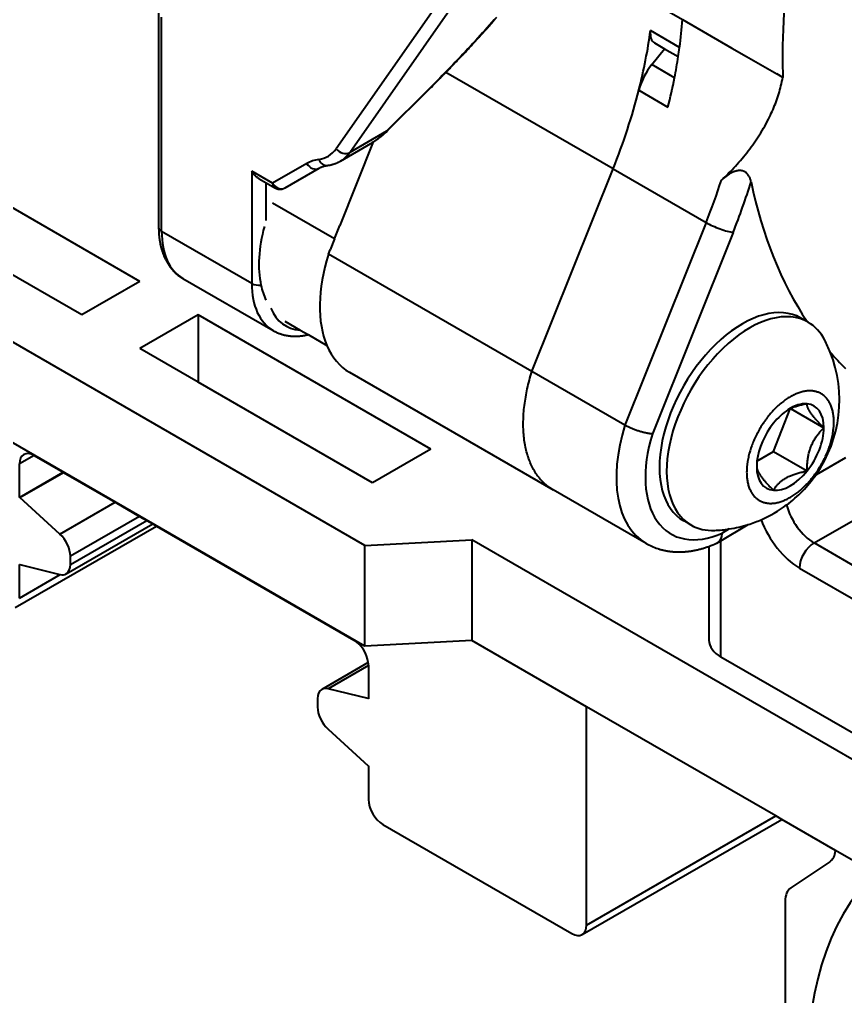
# Model space of a CAD drawing. Header units: millimetres. Extents: x 15 to 415, y 5 to 292.
# Drawn here: x 303.07 to 313.12, y 99.12 to 111.01 of the extents above; entities that cross this region are included whole.
import ezdxf

# ---------------------------------------------------------------- set-up
doc = ezdxf.new("R2010")
doc.units = ezdxf.units.MM
doc.layers.add('Geometries', color=7, linetype='Continuous')

msp = doc.modelspace()

# ---------------------------------------------------------------- linework, layer by layer
at = {"layer": 'Geometries', "linetype": 'Continuous', "lineweight": 40}
for p, q in [((309.5719, 111.915), (311.1353, 111.0124)), ((308.5619, 111.7838), (306.9227, 109.4393)), ((307.0877, 109.3952), (308.7254, 111.7376)), ((304.7646, 111.092), (304.7646, 108.4844)), ((304.8012, 108.4333), (304.8012, 111.041)), ((311.1353, 111.0124), (311.7363, 110.6654)), ((311.0995, 110.6732), (310.746, 110.8774)), ((310.7953, 110.7273), (310.9171, 110.657)), ((310.7615, 110.4635), (310.9171, 110.657)), ((310.9171, 110.657), (311.0833, 110.5611)), ((311.7363, 110.6654), (311.9131, 110.5633)), ((311.0379, 110.3038), (310.7615, 110.4635)), ((311.9131, 110.5633), (312.2804, 110.3513)), ((308.2239, 110.335), (308.219, 110.3301)), ((308.2573, 110.3692), (308.2554, 110.3673)), ((310.2908, 109.1951), (308.2573, 110.3692)), ((312.3552, 110.308), (312.2804, 110.3513)), ((308.1454, 110.2554), (308.1438, 110.2538)), ((308.1469, 110.257), (308.1454, 110.2554)), ((308.1509, 110.261), (308.1469, 110.257)), ((308.1563, 110.2665), (308.1509, 110.261)), ((308.1565, 110.2666), (308.1563, 110.2665)), ((308.1609, 110.2711), (308.1565, 110.2666)), ((308.1823, 110.2928), (308.1805, 110.291)), ((308.1863, 110.2968), (308.1823, 110.2928)), ((308.189, 110.2995), (308.1863, 110.2968)), ((308.0346, 110.1494), (307.5371, 109.6547)), ((307.5486, 109.6612), (308.0461, 110.1559)), ((308.0353, 110.1501), (308.0346, 110.1494)), ((308.0359, 110.1498), (308.0346, 110.1494)), ((308.0527, 110.1674), (308.0353, 110.1501)), ((308.046, 110.1559), (308.0469, 110.1568)), ((308.0461, 110.1559), (308.046, 110.1558)), ((308.0559, 110.1657), (308.0469, 110.1568)), ((308.0539, 110.1687), (308.0527, 110.1674)), ((310.6039, 110.1516), (310.9574, 109.9475)), ((307.5371, 109.6547), (307.0877, 109.3952)), ((307.5486, 109.6612), (307.548, 109.6606)), ((307.548, 109.6605), (307.5486, 109.6612)), ((307.3751, 109.5222), (306.9685, 108.506)), ((306.9747, 109.2901), (307.3466, 109.5049)), ((307.3466, 109.5049), (307.3464, 109.5047)), ((304.5371, 107.8256), (301.7087, 109.4586)), ((306.5662, 109.2609), (306.151, 109.0212)), ((306.9698, 109.2873), (306.9697, 109.2873)), ((306.151, 109.0212), (305.8973, 109.1677)), ((305.8973, 109.1677), (305.8973, 107.8005)), ((306.3019, 108.964), (306.7171, 109.2037)), ((306.8162, 109.2367), (306.8167, 109.2368)), ((309.3038, 106.7285), (310.2909, 109.1951)), ((310.2908, 109.1951), (311.4222, 108.5419)), ((307.2731, 104.613), (299.5078, 109.0963)), ((305.9857, 109.0744), (306.074, 109.0233)), ((306.074, 108.5665), (306.074, 109.0233)), ((306.074, 109.0233), (306.1769, 108.964)), ((306.9031, 108.3425), (306.1503, 108.7771)), ((303.83, 107.4174), (301.7087, 108.6421)), ((305.8973, 107.8005), (304.8012, 108.4333)), ((306.9031, 108.3425), (306.9685, 108.506)), ((311.4222, 108.5419), (310.4352, 106.0753)), ((306.9031, 108.3425), (306.8503, 108.2106)), ((311.7505, 108.4222), (310.7695, 105.9705)), ((306.829, 108.1573), (306.8503, 108.2106)), ((309.3038, 106.7285), (306.829, 108.1573)), ((305.0601, 107.8611), (306.1561, 107.2283)), ((304.5371, 107.8256), (303.83, 107.4174)), ((305.2442, 107.4174), (304.5371, 107.0091)), ((305.2442, 107.4174), (305.2442, 106.6009)), ((308.0726, 105.7844), (305.2442, 107.4174)), ((312.6498, 107.3368), (312.5748, 107.3801)), ((307.2731, 103.3883), (300.4213, 107.3441)), ((306.2971, 107.3419), (306.4844, 107.2337)), ((312.6623, 107.3295), (312.6498, 107.3368)), ((306.4844, 107.2337), (306.5818, 107.1775)), ((306.5818, 107.1775), (306.8105, 107.0454)), ((305.2442, 106.6009), (304.5371, 107.0091)), ((307.0864, 106.7195), (309.5612, 105.2906)), ((310.4352, 106.0753), (309.3038, 106.7285)), ((307.3655, 105.3761), (305.2442, 106.6009)), ((312.2414, 105.7545), (312.4435, 106.2754)), ((312.4499, 106.2781), (312.8539, 106.0449)), ((303.2497, 105.7068), (303.073, 105.6047)), ((303.2497, 105.7068), (303.6033, 105.5026)), ((308.0726, 105.7844), (307.3655, 105.3761)), ((312.0411, 105.6389), (312.2414, 105.7545)), ((312.2414, 105.7545), (312.6498, 105.5188)), ((303.073, 105.1964), (303.073, 105.6047)), ((313.1168, 105.6797), (312.7589, 105.4731)), ((303.073, 105.1964), (303.6033, 105.5026)), ((303.0752, 105.1952), (303.6055, 105.5013)), ((303.6033, 105.5026), (303.6055, 105.5013)), ((303.6055, 105.5013), (304.234, 105.1385)), ((309.5612, 105.2906), (309.5612, 105.2906)), ((310.6926, 104.6374), (309.5612, 105.2906)), ((303.0752, 105.1952), (303.073, 105.1964)), ((303.5636, 104.7514), (303.0752, 105.1952)), ((303.5636, 104.7514), (304.234, 105.1385)), ((304.234, 105.1385), (304.532, 104.9664)), ((312.7345, 104.6426), (313.3516, 104.9988)), ((303.6399, 104.2662), (304.6924, 104.8739)), ((304.532, 104.9664), (303.6917, 104.4813)), ((303.6917, 104.3807), (304.6191, 104.9161)), ((304.532, 104.9664), (304.6191, 104.9161)), ((304.6191, 104.9161), (304.6924, 104.8739)), ((304.6924, 104.8739), (304.7372, 104.848)), ((311.2373, 104.8614), (311.1498, 104.9119)), ((311.6032, 104.6694), (311.9337, 104.8669)), ((303.0212, 103.8573), (304.7372, 104.848)), ((304.7372, 104.848), (307.1388, 103.4614)), ((311.7035, 104.8129), (311.6184, 104.7621)), ((307.2731, 104.613), (308.5734, 104.6787)), ((320.3726, 97.8664), (308.5734, 104.6787)), ((308.5734, 104.6787), (308.5734, 103.454)), ((311.5488, 104.6382), (311.5491, 104.6383)), ((311.5494, 104.6385), (311.5491, 104.6383)), ((311.5491, 104.6383), (311.5494, 104.6385)), ((311.5494, 104.6385), (311.5578, 104.6427)), ((311.5522, 104.6389), (311.6032, 104.6694)), ((311.6032, 103.2545), (311.6032, 104.6694)), ((314.3796, 103.6928), (312.7345, 104.6426)), ((307.2731, 103.3883), (307.2731, 104.613)), ((311.4567, 104.6011), (311.4567, 103.4587)), ((303.6917, 104.3807), (303.6917, 104.4813)), ((303.073, 103.9717), (303.073, 104.3799)), ((303.073, 104.3799), (303.0752, 104.3787)), ((303.0752, 104.3787), (303.5636, 104.2584)), ((312.5578, 104.3364), (314.2028, 103.3866)), ((303.073, 103.9717), (303.5678, 104.2574)), ((308.5734, 103.454), (307.2731, 103.3883)), ((309.9673, 102.6492), (308.5734, 103.454)), ((314.2028, 101.7536), (311.6032, 103.2545)), ((307.3136, 103.1869), (306.7487, 102.8607)), ((307.3156, 103.1518), (306.8249, 102.8685)), ((307.3156, 103.1552), (307.3156, 103.1518)), ((307.3156, 103.1518), (307.3156, 102.7495)), ((307.3134, 102.7482), (306.8249, 102.8685)), ((306.6969, 102.7462), (306.6969, 102.6456)), ((307.3156, 102.7495), (307.3134, 102.7482)), ((307.3156, 102.747), (307.3134, 102.7482)), ((307.3156, 102.7495), (307.3156, 102.747)), ((312.2691, 101.3203), (309.9673, 102.6492)), ((309.9673, 99.9913), (309.9673, 102.6492)), ((306.8249, 102.3755), (307.3134, 101.9317)), ((307.3134, 101.9317), (307.3156, 101.9305)), ((307.3156, 101.9305), (307.3156, 101.5222)), ((309.9673, 99.9913), (312.2691, 101.3203)), ((312.3423, 101.278), (312.2691, 101.3203)), ((307.4924, 101.216), (309.7905, 99.8892)), ((309.9155, 99.8768), (312.3423, 101.278)), ((312.9961, 100.9005), (312.3423, 101.278)), ((313.4692, 100.6274), (312.9961, 100.9005)), ((312.9267, 100.7629), (312.4542, 100.447)), ((312.3835, 100.2797), (312.3835, 96.4374))]:
    msp.add_line(p, q, dxfattribs=at)
at = {"layer": 'Geometries', "linetype": 'Continuous', "lineweight": 40, "flags": 128}
for points in [[(308.8712, 111.039), (308.8436, 111.0075), (308.8157, 110.9758), (308.7876, 110.944), (308.7593, 110.9122), (308.7312, 110.8808), (308.7029, 110.8493), (308.6744, 110.8178), (308.6456, 110.7862), (308.6161, 110.7539), (308.5863, 110.7215), (308.5563, 110.6891), (308.5261, 110.6566), (308.4957, 110.624), (308.4651, 110.5915), (308.4343, 110.5588), (308.4033, 110.5262), (308.3721, 110.4935), (308.3407, 110.4607), (308.3092, 110.428), (308.2775, 110.3952), (308.2456, 110.3625), (308.2136, 110.3297), (308.184, 110.2996), (308.1544, 110.2696), (308.1246, 110.2395), (308.0947, 110.2095), (308.0647, 110.1794), (308.0539, 110.1687)], [(308.7574, 110.9039), (308.7586, 110.9052), (308.7622, 110.9092), (308.7659, 110.9134), (308.7697, 110.9176), (308.7758, 110.9245), (308.7821, 110.9315), (308.783, 110.9326)], [(308.783, 110.9326), (308.7886, 110.9388), (308.7945, 110.9455), (308.8006, 110.9523), (308.8068, 110.9593), (308.8129, 110.9662), (308.8189, 110.973), (308.8247, 110.9796), (308.832, 110.9878), (308.839, 110.9958), (308.8458, 111.0035), (308.8523, 111.011), (308.8587, 111.0182)], [(308.6531, 110.7885), (308.66, 110.796), (308.6647, 110.8013), (308.6695, 110.8065), (308.6742, 110.8116), (308.6786, 110.8165), (308.683, 110.8213), (308.6871, 110.8259), (308.691, 110.8302), (308.6947, 110.8342), (308.6981, 110.8381), (308.7014, 110.8416), (308.7044, 110.8449), (308.7071, 110.848), (308.7098, 110.8509), (308.7122, 110.8536), (308.7144, 110.856), (308.7163, 110.8581), (308.718, 110.86), (308.7194, 110.8616), (308.7204, 110.8627), (308.7213, 110.8636), (308.7219, 110.8644), (308.7224, 110.8649), (308.7226, 110.8652), (308.723, 110.8656), (308.7236, 110.8662), (308.7243, 110.8671), (308.7252, 110.8681), (308.7263, 110.8692), (308.7274, 110.8705), (308.7289, 110.8722), (308.7306, 110.8741), (308.7325, 110.8761), (308.7345, 110.8783), (308.7364, 110.8805), (308.7384, 110.8827), (308.7428, 110.8876), (308.7471, 110.8924), (308.7511, 110.8968), (308.7549, 110.9011), (308.7574, 110.9039)], [(308.5413, 110.6672), (308.5481, 110.6746), (308.565, 110.6928), (308.5821, 110.7112), (308.5954, 110.7256), (308.6088, 110.7401), (308.6222, 110.7548), (308.6266, 110.7595)], [(308.6266, 110.7595), (308.6358, 110.7696), (308.6479, 110.7828), (308.6531, 110.7885)], [(308.4184, 110.5366), (308.421, 110.5393), (308.429, 110.5478), (308.4367, 110.5559), (308.4443, 110.5639), (308.4468, 110.5666)], [(308.4468, 110.5666), (308.45, 110.5699), (308.4556, 110.5758), (308.461, 110.5816), (308.4663, 110.5873), (308.4823, 110.6042), (308.4985, 110.6214), (308.5139, 110.6379)], [(308.5139, 110.6379), (308.5148, 110.6389), (308.5314, 110.6566), (308.5413, 110.6672)], [(308.3048, 110.4182), (308.3151, 110.4289), (308.326, 110.4401), (308.3368, 110.4513), (308.3389, 110.4535)], [(308.3389, 110.4535), (308.3473, 110.4622), (308.3575, 110.4729), (308.3675, 110.4833), (308.3683, 110.4841)], [(308.3683, 110.4841), (308.3772, 110.4934), (308.3864, 110.5031), (308.3955, 110.5125), (308.4042, 110.5217), (308.4127, 110.5306), (308.4184, 110.5366)], [(308.195, 110.3056), (308.2039, 110.3147), (308.2175, 110.3285), (308.219, 110.3301)], [(308.2239, 110.335), (308.2307, 110.3421), (308.2437, 110.3554), (308.2554, 110.3673)], [(308.2573, 110.3692), (308.2689, 110.3811), (308.2744, 110.3869)], [(308.2744, 110.3869), (308.281, 110.3936), (308.2926, 110.4056), (308.304, 110.4174), (308.3048, 110.4182)], [(308.0559, 110.1657), (308.0636, 110.1734), (308.0809, 110.1907), (308.0979, 110.2077), (308.1128, 110.2226)], [(308.1128, 110.2226), (308.1145, 110.2244), (308.1308, 110.2407), (308.1438, 110.2538)], [(308.1609, 110.2711), (308.1615, 110.2717), (308.1759, 110.2863), (308.1805, 110.291)], [(308.189, 110.2995), (308.1901, 110.3006), (308.195, 110.3056)], [(311.6078, 109.056), (311.63, 109.0772), (311.6521, 109.0985), (311.6739, 109.12), (311.6955, 109.1416), (311.7169, 109.1634), (311.738, 109.1854), (311.7589, 109.2075), (311.7795, 109.2298), (311.7999, 109.2522), (311.82, 109.2748), (311.8399, 109.2976), (311.8595, 109.3205), (311.8788, 109.3436), (311.8979, 109.3669), (311.9167, 109.3904), (311.9352, 109.414), (311.9534, 109.4377), (311.9714, 109.4617), (311.989, 109.4857), (312.0063, 109.51), (312.0233, 109.5345), (312.04, 109.5591), (312.0564, 109.5839), (312.0724, 109.6089), (312.089, 109.6353), (312.1051, 109.6619), (312.1208, 109.6887), (312.1362, 109.7157), (312.1512, 109.743), (312.1658, 109.7704), (312.18, 109.798), (312.1938, 109.8258), (312.2047, 109.8486), (312.2154, 109.8716), (312.2258, 109.8947), (312.2359, 109.9179), (312.2457, 109.9413), (312.2552, 109.9647), (312.2643, 109.9883), (312.2732, 110.012), (312.2818, 110.0358), (312.29, 110.0597), (312.298, 110.0837), (312.3056, 110.1079), (312.3129, 110.1321), (312.3198, 110.1564), (312.3265, 110.1809), (312.3329, 110.2061), (312.339, 110.2314), (312.3448, 110.2569), (312.3502, 110.2824), (312.3552, 110.308)], [(308.046, 110.1558), (308.0454, 110.1552), (308.043, 110.1533), (308.0405, 110.1517), (308.0377, 110.1504), (308.0359, 110.1498)], [(307.5371, 109.6547), (307.5214, 109.6389), (307.5054, 109.6236), (307.4892, 109.6088), (307.4729, 109.5945), (307.4563, 109.5807), (307.4395, 109.5674), (307.4236, 109.5554), (307.4075, 109.5437), (307.3912, 109.5326), (307.3796, 109.525)], [(307.5478, 109.6604), (307.5456, 109.6586), (307.543, 109.657), (307.5402, 109.6557), (307.5371, 109.6547)], [(307.548, 109.6606), (307.5479, 109.6604), (307.5478, 109.6604)], [(307.3465, 109.5049), (307.3492, 109.5065), (307.3519, 109.5081), (307.3544, 109.5096), (307.3565, 109.5108), (307.3584, 109.512), (307.36, 109.5129), (307.3613, 109.5137), (307.3622, 109.5143), (307.363, 109.5147), (307.3636, 109.5151), (307.3643, 109.5155), (307.3651, 109.516), (307.3662, 109.5167), (307.3681, 109.5178), (307.3701, 109.5191), (307.3723, 109.5204), (307.3745, 109.5218), (307.3751, 109.5222)], [(307.3796, 109.525), (307.3748, 109.5219), (307.3583, 109.5117), (307.3466, 109.5049)], [(307.3751, 109.5222), (307.3757, 109.5226), (307.3768, 109.5233), (307.3777, 109.5238), (307.3785, 109.5243), (307.379, 109.5247), (307.3795, 109.525), (307.3796, 109.525)], [(306.8303, 109.2388), (306.8346, 109.2395), (306.8416, 109.2408), (306.8486, 109.2422), (306.8555, 109.2437), (306.8623, 109.2453), (306.8692, 109.2471), (306.8759, 109.2489), (306.8826, 109.2508), (306.8893, 109.2528), (306.8959, 109.2549), (306.9025, 109.2571), (306.909, 109.2595), (306.9155, 109.2619), (306.9219, 109.2644), (306.9283, 109.267), (306.9346, 109.2698), (306.9408, 109.2726), (306.947, 109.2755), (306.9532, 109.2785), (306.9593, 109.2816), (306.9653, 109.2849), (306.9697, 109.2873)], [(306.9698, 109.2873), (306.9713, 109.2882), (306.9747, 109.2901)], [(305.9857, 109.0744), (305.9786, 109.0786), (305.9717, 109.0833), (305.9647, 109.0885), (305.9578, 109.094), (305.951, 109.1), (305.9444, 109.1063), (305.9378, 109.113), (305.9314, 109.12), (305.9252, 109.1273), (305.9191, 109.1349), (305.9133, 109.1427), (305.9077, 109.1508), (305.9024, 109.1592), (305.8973, 109.1677)], [(306.7171, 109.2037), (306.719, 109.2048), (306.7237, 109.2074), (306.725, 109.208)], [(306.725, 109.208), (306.7284, 109.2098), (306.7331, 109.2122), (306.7379, 109.2144), (306.7428, 109.2166), (306.7477, 109.2187), (306.7526, 109.2206), (306.7576, 109.2225), (306.7626, 109.2242), (306.7676, 109.2259), (306.7727, 109.2275), (306.7779, 109.2289), (306.783, 109.2303), (306.7882, 109.2316), (306.7921, 109.2324)], [(306.7921, 109.2324), (306.7935, 109.2327), (306.7988, 109.2338), (306.8041, 109.2348), (306.8094, 109.2357), (306.8148, 109.2365), (306.8162, 109.2367)], [(306.8167, 109.2368), (306.8205, 109.2373), (306.8276, 109.2384), (306.8303, 109.2388)], [(311.9694, 109.0379), (311.9671, 109.0478), (311.9645, 109.0576), (311.9615, 109.0674), (311.9589, 109.0747), (311.9561, 109.082), (311.9529, 109.0892), (311.9495, 109.0963), (311.9464, 109.1022), (311.9431, 109.1081), (311.9395, 109.1138), (311.9356, 109.1195), (311.9314, 109.1251), (311.9272, 109.1303), (311.9226, 109.1354), (311.9177, 109.1403), (311.9125, 109.145), (311.9069, 109.1495), (311.902, 109.1531), (311.8969, 109.1565), (311.8914, 109.1596), (311.8871, 109.1619), (311.8826, 109.164), (311.8779, 109.1659), (311.8731, 109.1677), (311.8671, 109.1696), (311.861, 109.1711), (311.8546, 109.1724), (311.8482, 109.1734), (311.8417, 109.174), (311.8352, 109.1744), (311.8286, 109.1744), (311.822, 109.1742), (311.8154, 109.1737), (311.8088, 109.1729), (311.8023, 109.1718), (311.7953, 109.1705), (311.7884, 109.1689), (311.7815, 109.167), (311.7748, 109.165), (311.768, 109.1627), (311.7614, 109.1603), (311.7548, 109.1576), (311.7484, 109.1549), (311.7401, 109.1511), (311.7319, 109.1471), (311.724, 109.1429), (311.7162, 109.1386), (311.7085, 109.1341), (311.701, 109.1295), (311.6898, 109.1223), (311.6789, 109.1147), (311.6683, 109.107), (311.6579, 109.0991), (311.6474, 109.0908), (311.6372, 109.0823), (311.6271, 109.0736), (311.6174, 109.0649), (311.6078, 109.056)], [(304.7646, 108.4844), (304.7647, 108.479), (304.7647, 108.4689), (304.7649, 108.4588), (304.7652, 108.4488), (304.7655, 108.4389), (304.766, 108.429), (304.7665, 108.4191), (304.7671, 108.4093), (304.7678, 108.3995), (304.7686, 108.3897), (304.7695, 108.38), (304.7704, 108.3704), (304.7715, 108.3608), (304.7726, 108.3512), (304.7738, 108.3418), (304.7751, 108.3323), (304.7765, 108.3229), (304.778, 108.3136), (304.7796, 108.3043), (304.7813, 108.2951), (304.783, 108.2859), (304.7849, 108.2768), (304.7868, 108.2678), (304.7888, 108.2588), (304.7909, 108.2499), (304.7931, 108.241), (304.7954, 108.2322), (304.7977, 108.2235), (304.8002, 108.2148), (304.8027, 108.2063), (304.8054, 108.1977), (304.8081, 108.1893), (304.8108, 108.1809), (304.8137, 108.1726), (304.8167, 108.1643), (304.8197, 108.1562), (304.8229, 108.1481), (304.8261, 108.1401), (304.8294, 108.1321), (304.8327, 108.1243), (304.8362, 108.1165), (304.8397, 108.1088), (304.8434, 108.1012), (304.8471, 108.0936), (304.8508, 108.0862), (304.8547, 108.0788), (304.8586, 108.0715), (304.8626, 108.0643), (304.8667, 108.0572), (304.8709, 108.0501), (304.8752, 108.0432), (304.8795, 108.0363), (304.8839, 108.0295), (304.8883, 108.0229), (304.8929, 108.0163), (304.8975, 108.0097), (304.9022, 108.0033), (304.9069, 107.997), (304.9118, 107.9907), (304.9167, 107.9846), (304.9216, 107.9785), (304.9267, 107.9726), (304.9318, 107.9667), (304.9369, 107.9609), (304.9422, 107.9552), (304.9475, 107.9496), (304.9528, 107.9441), (304.9583, 107.9387), (304.9638, 107.9334), (304.9693, 107.9281), (304.975, 107.923), (304.9807, 107.918), (304.9864, 107.913), (304.9922, 107.9082), (304.9981, 107.9034), (305.004, 107.8988), (305.01, 107.8942), (305.0161, 107.8897), (305.0222, 107.8853), (305.0284, 107.8811), (305.0346, 107.8769), (305.0409, 107.8728), (305.0472, 107.8688), (305.0536, 107.8649), (305.0601, 107.8611), (305.0601, 107.8611)], [(306.1562, 107.2283), (306.1626, 107.2247), (306.1692, 107.2211), (306.1758, 107.2176), (306.1825, 107.2142), (306.1892, 107.2109), (306.196, 107.2076), (306.2028, 107.2045), (306.2097, 107.2015), (306.2166, 107.1986), (306.2236, 107.1958), (306.2306, 107.1931), (306.2377, 107.1905), (306.2449, 107.188), (306.252, 107.1856), (306.2593, 107.1833), (306.2666, 107.1811), (306.2739, 107.179), (306.2813, 107.177), (306.2887, 107.1751), (306.2962, 107.1733), (306.3037, 107.1716), (306.3112, 107.17), (306.3188, 107.1686), (306.3265, 107.1672), (306.3342, 107.1659), (306.3419, 107.1647), (306.3497, 107.1637), (306.3575, 107.1627), (306.3654, 107.1619), (306.3733, 107.1611), (306.3812, 107.1605), (306.3892, 107.1599), (306.3972, 107.1595), (306.4053, 107.1592), (306.4134, 107.159), (306.4215, 107.1589), (306.4297, 107.1589), (306.4379, 107.159), (306.4461, 107.1592), (306.4544, 107.1595), (306.4627, 107.16), (306.471, 107.1605), (306.4754, 107.1608)], [(306.4754, 107.1608), (306.4794, 107.1612), (306.4878, 107.1619), (306.4962, 107.1628), (306.5047, 107.1638), (306.5132, 107.1649), (306.5217, 107.1661), (306.5302, 107.1674), (306.5387, 107.1688), (306.5473, 107.1703), (306.5559, 107.172), (306.5645, 107.1737), (306.5732, 107.1756), (306.5818, 107.1775)], [(309.4406, 105.3829), (309.4286, 105.395), (309.4169, 105.4075), (309.4055, 105.4204), (309.3943, 105.4337), (309.3835, 105.4474), (309.3731, 105.4612), (309.363, 105.4753), (309.3532, 105.4898), (309.3436, 105.5046), (309.3342, 105.52), (309.325, 105.5359), (309.3162, 105.552), (309.3077, 105.5685), (309.2994, 105.5854), (309.2915, 105.6026), (309.2839, 105.6201), (309.2766, 105.6379), (309.2697, 105.656), (309.263, 105.6744), (309.2567, 105.6931), (309.2507, 105.7122), (309.2451, 105.7311), (309.2399, 105.7504), (309.2349, 105.7699), (309.2303, 105.7898), (309.2258, 105.8102), (309.2218, 105.831), (309.218, 105.852), (309.2146, 105.8733), (309.2115, 105.8949), (309.2087, 105.9166), (309.2063, 105.9387), (309.2042, 105.9609), (309.2025, 105.9833), (309.2011, 106.006), (309.2, 106.0289), (309.1993, 106.052), (309.1989, 106.0749), (309.1988, 106.098), (309.1991, 106.1212), (309.1996, 106.1447), (309.2006, 106.1688), (309.2018, 106.1931), (309.2034, 106.2175), (309.2053, 106.2421), (309.2076, 106.2668), (309.2102, 106.2918), (309.2131, 106.3168), (309.2164, 106.3419), (309.22, 106.3672), (309.2239, 106.3925), (309.2281, 106.418), (309.2327, 106.4436), (309.2375, 106.4688), (309.2427, 106.4941), (309.2481, 106.5195), (309.2539, 106.545), (309.26, 106.571), (309.2666, 106.5972), (309.2734, 106.6233), (309.2805, 106.6496), (309.288, 106.6758), (309.2958, 106.7021), (309.3038, 106.7285)], [(312.73, 105.4564), (312.7359, 105.4642), (312.746, 105.4778), (312.756, 105.4917), (312.7658, 105.5058), (312.7755, 105.5201), (312.785, 105.5345), (312.7942, 105.5488), (312.8032, 105.5633), (312.812, 105.5779), (312.8207, 105.5927), (312.8293, 105.6078), (312.8377, 105.623), (312.8458, 105.6383), (312.8538, 105.6537), (312.8615, 105.6692), (312.8689, 105.6844), (312.876, 105.6997), (312.8829, 105.715), (312.8896, 105.7304), (312.8961, 105.746), (312.9024, 105.7616), (312.9084, 105.7771), (312.9142, 105.7927), (312.9197, 105.8082), (312.9248, 105.8234), (312.9297, 105.8385), (312.9344, 105.8535), (312.9388, 105.8685), (312.9435, 105.8854), (312.9478, 105.9022), (312.9519, 105.9188), (312.9556, 105.9353), (312.959, 105.9516), (312.962, 105.9674), (312.9647, 105.983), (312.9671, 105.9984), (312.9692, 106.0136), (312.971, 106.0289), (312.9726, 106.044), (312.9738, 106.0588), (312.9748, 106.0733), (312.9755, 106.0876), (312.9759, 106.1016), (312.976, 106.1154), (312.9759, 106.1289), (312.9755, 106.1425), (312.9748, 106.1559), (312.9738, 106.1693), (312.9726, 106.1827), (312.9711, 106.1957), (312.9693, 106.2086), (312.9672, 106.2213), (312.9648, 106.234), (312.9621, 106.2468), (312.959, 106.2594), (312.9556, 106.2718), (312.9519, 106.284), (312.9478, 106.296), (312.9435, 106.3077), (312.9388, 106.3193), (312.9343, 106.3293), (312.9296, 106.3392), (312.9246, 106.3488), (312.9193, 106.3581), (312.9138, 106.3673), (312.9081, 106.376), (312.9022, 106.3844), (312.896, 106.3926), (312.8896, 106.4005), (312.8828, 106.4083), (312.8757, 106.4158), (312.8685, 106.4229), (312.861, 106.4298), (312.8532, 106.4363), (312.8454, 106.4424), (312.8374, 106.4482), (312.8291, 106.4536), (312.8207, 106.4587), (312.8119, 106.4635), (312.8029, 106.468), (312.7937, 106.4722), (312.7843, 106.4759), (312.7748, 106.4794), (312.7653, 106.4824), (312.7556, 106.485), (312.7458, 106.4873), (312.7359, 106.4893), (312.7256, 106.4909), (312.7153, 106.4922), (312.7048, 106.4931), (312.6942, 106.4936), (312.6835, 106.4938), (312.673, 106.4937), (312.6623, 106.4932), (312.6516, 106.4924), (312.6409, 106.4913), (312.6286, 106.4896), (312.6162, 106.4875), (312.6038, 106.485), (312.5914, 106.4821), (312.579, 106.4789), (312.5668, 106.4753), (312.5546, 106.4714), (312.5425, 106.4672), (312.5304, 106.4626), (312.5181, 106.4576), (312.5058, 106.4523), (312.4936, 106.4467), (312.4815, 106.4408), (312.4694, 106.4347), (312.4575, 106.4282), (312.4457, 106.4215), (312.4339, 106.4146), (312.4219, 106.4072), (312.4099, 106.3995), (312.3978, 106.3914), (312.3857, 106.383), (312.3737, 106.3743), (312.3616, 106.3653), (312.3495, 106.3559), (312.3373, 106.3461), (312.3249, 106.3357), (312.3125, 106.325), (312.3, 106.3139), (312.2876, 106.3024), (312.2752, 106.2906), (312.2628, 106.2784), (312.2505, 106.2658), (312.2395, 106.2544), (312.2286, 106.2426), (312.2178, 106.2306), (312.2071, 106.2183), (312.1964, 106.2058), (312.186, 106.1932), (312.1757, 106.1804), (312.1655, 106.1674), (312.1555, 106.1542), (312.1453, 106.1405), (312.1354, 106.1266), (312.1255, 106.1125), (312.1158, 106.0983), (312.1063, 106.0838), (312.0971, 106.0695), (312.0881, 106.055), (312.0793, 106.0404), (312.0707, 106.0257), (312.0621, 106.0106), (312.0537, 105.9953), (312.0455, 105.98), (312.0376, 105.9646), (312.0298, 105.9492), (312.0225, 105.9339), (312.0153, 105.9186), (312.0084, 105.9033), (312.0018, 105.888), (311.9953, 105.8724), (311.989, 105.8568), (311.9829, 105.8412), (311.9772, 105.8257), (311.9717, 105.8102), (311.9665, 105.795), (311.9616, 105.7799), (311.957, 105.7648), (311.9526, 105.7499), (311.9479, 105.733), (311.9435, 105.7162), (311.9395, 105.6995), (311.9358, 105.6831), (311.9324, 105.6668), (311.9294, 105.651), (311.9267, 105.6353), (311.9243, 105.6199), (311.9221, 105.6047), (311.9203, 105.5894), (311.9188, 105.5744), (311.9175, 105.5596), (311.9166, 105.545), (311.9159, 105.5308), (311.9155, 105.5167), (311.9153, 105.503)], [(312.5894, 106.3224), (312.5839, 106.3211), (312.5718, 106.3181), (312.56, 106.315), (312.5474, 106.3116), (312.5351, 106.3081), (312.5232, 106.3046), (312.5116, 106.3009), (312.5004, 106.2972), (312.4887, 106.2932), (312.4774, 106.2891), (312.4665, 106.2849), (312.4558, 106.2806), (312.4499, 106.2781)], [(312.6498, 106.3353), (312.6359, 106.3325), (312.6223, 106.3297), (312.6092, 106.3269), (312.5964, 106.324), (312.5894, 106.3224)], [(312.8539, 106.0449), (312.8447, 106.0542), (312.8357, 106.0632), (312.8271, 106.072), (312.8187, 106.0806), (312.8107, 106.089), (312.8029, 106.0971), (312.7953, 106.1051), (312.7874, 106.1136), (312.7797, 106.1219), (312.7723, 106.13), (312.7652, 106.1379), (312.7583, 106.1456), (312.7513, 106.1535), (312.7446, 106.1613), (312.7382, 106.1688), (312.7321, 106.1762), (312.7262, 106.1834), (312.7205, 106.1905), (312.7142, 106.1986), (312.7082, 106.2065), (312.7025, 106.2142), (312.6972, 106.2217), (312.692, 106.2291), (312.6872, 106.2364), (312.6827, 106.2435), (312.6784, 106.2505), (312.6745, 106.2573), (312.6716, 106.2626), (312.6689, 106.2677), (312.6664, 106.2728), (312.664, 106.2779), (312.6619, 106.2828), (312.6597, 106.288), (312.6578, 106.2931), (312.6561, 106.2982), (312.6546, 106.3031), (312.6533, 106.3081), (312.6522, 106.3129), (312.6515, 106.3167), (312.6509, 106.3205), (312.6504, 106.3242), (312.6501, 106.3279), (312.6499, 106.3316), (312.6498, 106.3353)], [(312.4435, 106.2754), (312.4353, 106.2717), (312.4237, 106.2663), (312.4177, 106.2634)], [(312.4499, 106.2781), (312.4454, 106.2762), (312.4435, 106.2754)], [(310.6063, 106.0022), (310.5965, 106.0053), (310.5866, 106.0086), (310.5768, 106.012), (310.567, 106.0154), (310.557, 106.0191), (310.5471, 106.0229), (310.5372, 106.0268), (310.5274, 106.0307), (310.518, 106.0346), (310.5087, 106.0386), (310.4996, 106.0426), (310.4907, 106.0467), (310.4816, 106.051), (310.4728, 106.0553), (310.4642, 106.0596), (310.4558, 106.0639), (310.4505, 106.0668), (310.4453, 106.0696), (310.4402, 106.0724), (310.4352, 106.0753)], [(310.7695, 105.9705), (310.7624, 105.9707), (310.7549, 105.9711), (310.7472, 105.9717), (310.7391, 105.9725), (310.7308, 105.9734), (310.7224, 105.9746), (310.7137, 105.9759), (310.7048, 105.9775), (310.6957, 105.9792), (310.6862, 105.9811), (310.6766, 105.9832), (310.6668, 105.9854), (310.6568, 105.9879), (310.6467, 105.9905), (310.6367, 105.9932), (310.6266, 105.9961), (310.6165, 105.9991), (310.6063, 106.0022)], [(312.6498, 105.5188), (312.6499, 105.5335), (312.6501, 105.5478), (312.6505, 105.5619), (312.6511, 105.5756), (312.6518, 105.589), (312.6526, 105.6022), (312.6537, 105.615), (312.6549, 105.6289), (312.6564, 105.6425), (312.658, 105.6558), (312.6599, 105.6688), (312.6619, 105.6816), (312.6642, 105.6949), (312.6667, 105.708), (312.6694, 105.7208), (312.6723, 105.7335), (312.6754, 105.7459), (312.6787, 105.7581), (312.6829, 105.7722), (312.6873, 105.7862), (312.6921, 105.7999), (312.6972, 105.8134), (312.7026, 105.827), (312.7084, 105.8404), (312.7145, 105.8537), (312.721, 105.8668), (312.7278, 105.8798), (312.7335, 105.89), (312.7393, 105.9001), (312.7454, 105.9102), (312.7517, 105.9202), (312.7583, 105.9303), (312.7656, 105.9409), (312.7732, 105.9514), (312.7811, 105.962), (312.7893, 105.9726), (312.7978, 105.9833), (312.8067, 105.9939), (312.814, 106.0023), (312.8215, 106.0107), (312.8292, 106.0192), (312.8372, 106.0277), (312.8454, 106.0363), (312.8539, 106.0449)], [(312.0374, 105.5735), (312.0375, 105.5695), (312.0377, 105.5655), (312.0381, 105.5614), (312.0387, 105.5573), (312.0394, 105.5532), (312.0403, 105.549), (312.0405, 105.5481)], [(311.9153, 105.503), (311.9155, 105.4894), (311.9159, 105.4759), (311.9165, 105.4624), (311.9175, 105.449), (311.9187, 105.4357), (311.9203, 105.4227), (311.922, 105.4098), (311.9241, 105.397), (311.9265, 105.3844), (311.9293, 105.3716), (311.9323, 105.359), (311.9357, 105.3466), (311.9394, 105.3344), (311.9435, 105.3224), (311.9479, 105.3106), (311.9526, 105.2991), (311.9571, 105.289), (311.9618, 105.2792), (311.9668, 105.2696), (311.9721, 105.2602), (311.9776, 105.2511), (311.9833, 105.2424), (311.9892, 105.2339), (311.9954, 105.2257), (312.0018, 105.2178), (312.0086, 105.21), (312.0156, 105.2026), (312.0229, 105.1954), (312.0304, 105.1886), (312.0381, 105.182), (312.0459, 105.176), (312.054, 105.1702), (312.0622, 105.1648), (312.0707, 105.1597), (312.0795, 105.1548), (312.0885, 105.1503), (312.0976, 105.1462), (312.107, 105.1424), (312.1165, 105.139), (312.1261, 105.136), (312.1357, 105.1333), (312.1455, 105.131), (312.1555, 105.1291), (312.1657, 105.1274), (312.1761, 105.1262), (312.1866, 105.1253), (312.1971, 105.1247), (312.2078, 105.1245), (312.2184, 105.1247), (312.2259, 105.125)], [(312.0405, 105.5481), (312.0413, 105.5449), (312.0426, 105.5402), (312.044, 105.5355), (312.0457, 105.5307), (312.0475, 105.5259), (312.0495, 105.521), (312.0518, 105.5158), (312.0543, 105.5104), (312.057, 105.505), (312.0599, 105.4995), (312.063, 105.4939), (312.0663, 105.4882), (312.0705, 105.4813), (312.075, 105.4743), (312.0797, 105.4672), (312.0848, 105.4599), (312.0903, 105.4522), (312.096, 105.4444), (312.1022, 105.4363), (312.1086, 105.4281), (312.1155, 105.4196), (312.1211, 105.4128), (312.1269, 105.4058), (312.133, 105.3986), (312.1394, 105.3913), (312.1459, 105.3838), (312.1532, 105.3756), (312.1608, 105.3672), (312.1687, 105.3586), (312.1769, 105.3498), (312.1771, 105.3496)], [(312.2259, 105.125), (312.229, 105.1251), (312.2397, 105.126), (312.2505, 105.1271), (312.2628, 105.1288), (312.2751, 105.1309), (312.2875, 105.1334), (312.2999, 105.1362), (312.3123, 105.1395), (312.3245, 105.1431), (312.3367, 105.147), (312.3489, 105.1512), (312.361, 105.1558), (312.3733, 105.1607), (312.3855, 105.166), (312.3977, 105.1716), (312.4099, 105.1775), (312.4219, 105.1837), (312.4338, 105.1901), (312.4457, 105.1968), (312.4575, 105.2038), (312.4694, 105.2111), (312.4814, 105.2188), (312.4935, 105.2269), (312.5057, 105.2354), (312.5177, 105.244), (312.5297, 105.2531), (312.5419, 105.2625), (312.554, 105.2723), (312.5664, 105.2826), (312.5789, 105.2933), (312.5913, 105.3044), (312.6037, 105.3159), (312.6162, 105.3277), (312.6285, 105.3399), (312.6409, 105.3525), (312.6518, 105.364), (312.6627, 105.3757), (312.6735, 105.3878), (312.6843, 105.4001), (312.695, 105.4126), (312.7053, 105.4251), (312.7156, 105.4379), (312.7258, 105.4509), (312.73, 105.4564)], [(312.391, 105.4325), (312.4017, 105.4385), (312.4129, 105.4444), (312.4243, 105.4501), (312.4361, 105.4556), (312.4483, 105.461), (312.4582, 105.4651), (312.4683, 105.4691), (312.4787, 105.4731), (312.4894, 105.477), (312.5004, 105.4807), (312.5123, 105.4847), (312.5246, 105.4885), (312.5373, 105.4923), (312.5504, 105.4959), (312.5639, 105.4995), (312.5778, 105.5031), (312.5891, 105.5058), (312.6006, 105.5085), (312.6124, 105.5111), (312.6245, 105.5137), (312.637, 105.5163), (312.6498, 105.5188)], [(309.5612, 105.2906), (309.5494, 105.2976), (309.5361, 105.306), (309.5229, 105.3147), (309.51, 105.3239), (309.4973, 105.3334), (309.4855, 105.3426), (309.474, 105.3522), (309.4626, 105.3621), (309.4515, 105.3723), (309.4406, 105.3829)], [(312.1771, 105.3496), (312.1855, 105.3407), (312.1944, 105.3313), (312.2016, 105.3237), (312.2091, 105.316), (312.2168, 105.3081), (312.2248, 105.2999), (312.233, 105.2916), (312.2415, 105.2831)], [(312.2478, 105.2936), (312.2511, 105.2989), (312.2561, 105.3065), (312.2611, 105.3139), (312.2662, 105.3211), (312.2713, 105.3281), (312.2766, 105.3349), (312.2825, 105.3422), (312.2886, 105.3493), (312.2947, 105.3562), (312.301, 105.3628), (312.3074, 105.3693), (312.3144, 105.3761), (312.3215, 105.3826), (312.3288, 105.3889), (312.3362, 105.3951), (312.3438, 105.4011), (312.3516, 105.4069), (312.361, 105.4136), (312.3707, 105.4201), (312.3807, 105.4264), (312.391, 105.4325)], [(312.2415, 105.2831), (312.2463, 105.2911), (312.2478, 105.2936)], [(311.5578, 104.6427), (311.5661, 104.6482), (311.574, 104.6545), (311.5814, 104.6618), (311.5881, 104.67), (311.5943, 104.679), (311.5998, 104.6888), (311.6047, 104.6994), (311.6088, 104.7107), (311.6123, 104.7227), (311.6151, 104.7353), (311.6171, 104.7484), (311.6184, 104.7621)], [(310.834, 104.5742), (310.8378, 104.5729), (310.8467, 104.5701), (310.8556, 104.5674), (310.8645, 104.5648), (310.8735, 104.5623), (310.8826, 104.5599), (310.8917, 104.5576), (310.9008, 104.5554), (310.91, 104.5533), (310.9192, 104.5513), (310.9285, 104.5494), (310.9378, 104.5476), (310.9471, 104.546), (310.9565, 104.5444), (310.966, 104.5429), (310.9754, 104.5416), (310.985, 104.5403), (310.9945, 104.5392), (311.0041, 104.5381), (311.0138, 104.5372), (311.0234, 104.5364), (311.0332, 104.5357), (311.0429, 104.5351), (311.0527, 104.5346), (311.0626, 104.5342), (311.0724, 104.5339), (311.0823, 104.5337), (311.0923, 104.5336), (311.1022, 104.5337), (311.1123, 104.5338), (311.1223, 104.5341), (311.1324, 104.5345), (311.1425, 104.535), (311.1526, 104.5356), (311.1628, 104.5363), (311.173, 104.5371), (311.1832, 104.538), (311.1935, 104.539), (311.2037, 104.5402), (311.214, 104.5414), (311.2244, 104.5428), (311.2347, 104.5443), (311.2451, 104.5459), (311.2555, 104.5476), (311.266, 104.5494), (311.2764, 104.5513), (311.2869, 104.5534), (311.2974, 104.5555), (311.3079, 104.5578), (311.3184, 104.5602), (311.3289, 104.5626), (311.3395, 104.5652), (311.3501, 104.5679), (311.3607, 104.5707), (311.3713, 104.5737), (311.3819, 104.5767), (311.3925, 104.5798), (311.4031, 104.5831), (311.4138, 104.5865), (311.4244, 104.5899), (311.4351, 104.5935), (311.4458, 104.5972), (311.4564, 104.601), (311.4567, 104.6011)]]:
    msp.add_lwpolyline(points, dxfattribs=at)
at = {"layer": 'Geometries', "linetype": 'Continuous', "lineweight": 40}
for centre, radius, start, end in [((305.5087, 111.4336), 5.6423, 352.25496, 355.71877), ((306.8013, 110.4116), 1.0591, 309.52281, 314.8195), ((306.8595, 110.3402), 0.9669, 302.53605, 309.5538), ((306.2394, 109.0722), 0.125, 240, 260.40177), ((306.2394, 109.0722), 0.125, 260.40177, 300), ((311.4575, 106.3797), 1.586, 21.62542, 27.47901), ((311.4575, 106.3797), 1.586, 325.13714, 21.62542), ((311.4575, 106.3797), 1.586, 306.535, 325.13714), ((311.4575, 106.3797), 1.586, 293.56466, 306.535), ((311.4575, 106.3797), 1.586, 278.92092, 287.47062), ((311.4575, 106.3797), 1.586, 287.47062, 293.56466), ((311.4575, 106.3797), 1.586, 272.52099, 278.92092), ((311.0704, 105.2924), 0.7561, 240.01983, 251.778), ((310.9935, 105.8833), 1.3633, 289.86479, 294.03755)]:
    msp.add_arc(centre, radius, start, end, dxfattribs=at)
for centre, major_axis, ratio, start_param, end_param in [((318.7152, 114.2394), (4.5, 7.7942), 0.5773503, 1.5550667, 2.3915083), ((307.2603, 109.5481), (-2.5, -4.3301), 0.5773503, 2.0260518, 2.1880603), ((310.9203, 110.9438), (0.125, 0.2165), 0.5773503, 2.1881273, 3.1415927), ((307.6139, 109.344), (2.5, 4.3301), 0.5773503, 5.3040596, 5.3296461), ((310.9382, 110.212), (0.25, 0.433), 0.5773503, 1.3089969, 2.0162886), ((307.6139, 109.344), (2.5, 4.3301), 0.5773503, 5.2460203, 5.3040596), ((307.6139, 109.344), (2.5, 4.3301), 0.5773503, 5.1667542, 5.2460203), ((307.2603, 109.5481), (-2.5, -4.3301), 0.5773503, 1.8151414, 2.0251615), ((310.9382, 110.212), (0.25, 0.433), 0.5773503, 2.0162886, 2.0251615), ((306.3864, 110.1051), (-0.4375, 0.7578), 0.5773503, 2.9087973, 3.4050393), ((307.0111, 109.4903), (0.1024, -0.0716), 0.788326, 4.3595254, 5.9303235), ((306.4747, 110.1562), (0.5, -0.866), 0.5773503, 6.2831818, 6.5466319), ((307.1287, 108.2866), (0.5625, -0.9743), 0.5773503, 2.9087973, 3.1415927), ((306.6546, 109.3119), (0.0625, -0.1083), 0.8164966, 4.712389, 6.2831853), ((306.7995, 109.3606), (-0.0167, 0.1239), 0.7944718, 1.8861645, 3.1415942), ((306.2394, 109.0722), (-0.0625, 0.1083), 0.8164966, 1.5707963, 3.1415927), ((306.2394, 109.0722), (0.0625, 0.1083), 0.5773503, 2.3561945, 3.1415927), ((308.3917, 108.8949), (-2.5, -4.3301), 0.5773503, 1.8151422, 1.9278482), ((308.5685, 108.7928), (2.625, 4.5466), 0.5773503, 4.956735, 5.0852965), ((318.4498, 114.3926), (4.6877, 8.1193), 0.5773503, 2.5685326, 2.8617419), ((304.8896, 108.4844), (0.125, 0), 0.5773503, 3.1415927, 3.9269908), ((305.6851, 108.9436), (-0.625, -1.0825), 0.5773503, 5.4977871, 6.2831853), ((307.0445, 108.6424), (-0.75, -1.299), 0.5773503, 5.1420785, 5.7148429), ((311.5737, 108.5243), (-0.2321, 0.0929), 0.1975282, 0.941032, 1.7264332), ((311.5737, 108.5243), (-0.2321, 0.0929), 0.1975283, 1.7264301, 2.511831), ((307.9614, 108.235), (-0.875, -1.5155), 0.5773503, 5.0827748, 5.8741294), ((305.9857, 107.8516), (0.125, 0), 0.5773503, 3.9269908, 4.8981035), ((306.7811, 108.3108), (0.625, 1.0825), 0.5773503, 2.3561945, 3.1415998), ((307.0445, 108.6424), (-0.75, -1.299), 0.5773503, 5.7148429, 5.9024321), ((311.8623, 106.146), (0.7125, 1.2341), 0.5773503, 0, 3.1415927), ((306.8695, 108.2598), (-0.5625, -0.9743), 0.5773503, 5.868903, 6.563182), ((311.9498, 106.0955), (0.7125, 1.2341), 0.5773503, 0, 3.1415927), ((311.9498, 106.0955), (0.7125, 1.2341), 0.5773503, 5.9304687, 6.2831853), ((307.9614, 108.235), (-0.875, -1.5155), 0.5773503, 5.8741294, 6.2831853), ((318.4498, 114.3926), (4.6877, 8.1193), 0.5773503, 2.943647, 2.9922156), ((312.4457, 105.8092), (0.2887, 0.5), 0.5773503, 0.2617994, 0.8537775), ((312.4457, 105.8092), (0.2887, 0.5), 0.5773503, 5.4977871, 6.5449847), ((312.4457, 105.8092), (0.2887, 0.5), 0.5773503, 0.8537775, 1.3089969), ((311.5676, 106.153), (0.875, 1.5155), 0.5773503, 1.9411822, 3.1415897), ((312.4457, 105.8092), (0.2887, 0.5), 0.5773503, 1.3089969, 2.2215541), ((311.7444, 106.0509), (-0.75, -1.299), 0.5773503, 5.0928886, 6.9495471), ((312.4457, 105.8092), (0.2887, 0.5), 0.5773503, 4.4505896, 5.4977871), ((303.2497, 105.5026), (-0.125, 0.2165), 0.5773503, 5.4977871, 7.0685835), ((312.4457, 105.8092), (0.2887, 0.5), 0.5773503, 2.2215541, 2.3561945), ((312.4457, 105.8092), (0.2887, 0.5), 0.5773503, 2.3561945, 3.403392), ((312.4457, 105.8092), (0.2887, 0.5), 0.5773503, 3.403392, 4.4505896), ((312.7345, 105.0508), (-0.25, 0.433), 0.5773503, 1.1292753, 2.3561945), ((311.9498, 106.0955), (0.7125, 1.2341), 0.5773503, 3.1415927, 3.4943092), ((312.5578, 104.9488), (0.375, -0.6495), 0.5773503, 4.4239445, 5.4977871), ((303.5149, 104.5833), (0.125, -0.2165), 0.5773503, 0.7853982, 2.0769418), ((312.7345, 104.4384), (-0.125, -0.2165), 0.5773503, 3.9269908, 5.4977871), ((303.5149, 104.4827), (0.125, -0.2165), 0.5773503, 5.8018912, 6.2831853), ((303.5149, 104.4827), (0.125, -0.2165), 0.5773503, 0, 0.7853982), ((303.5149, 104.4827), (0.125, -0.2165), 0.5773503, 5.7770398, 5.8018912), ((307.1388, 103.2573), (-0.125, 0.2165), 0.5773503, 4.0769842, 5.4977871), ((311.9567, 103.4587), (-0.5, 0), 0.5773503, 0, 0.7853982), ((307.1388, 103.2573), (-0.125, 0.2165), 0.5773503, 3.9269908, 4.0769842), ((306.8737, 102.6442), (0.125, -0.2165), 0.5773503, 3.1415927, 3.9269908), ((306.8737, 102.6442), (0.125, -0.2165), 0.5773503, 2.6354472, 3.1415927), ((306.8737, 102.5436), (0.125, -0.2165), 0.5773503, 3.9269908, 5.2185345), ((307.4924, 101.4201), (0.125, -0.2165), 0.5773503, 3.9269908, 5.4977871), ((312.7323, 101.0833), (0.1875, -0.3248), 0.5773503, 0.0379445, 0.6858358), ((316.8913, 95.7559), (-3, 5.1962), 0.5773503, 0.1530041, 2.8451955), ((312.6487, 100.1266), (-0.1875, 0.3248), 0.5773503, 0.0379445, 0.7853982), ((309.7905, 100.0933), (0.125, -0.2165), 0.5773503, 0, 0.7853982), ((309.7905, 100.0933), (0.125, -0.2165), 0.5773503, 5.4977871, 6.2831853)]:
    msp.add_ellipse(centre, major_axis=major_axis, ratio=ratio, start_param=start_param, end_param=end_param, dxfattribs=at)

doc.saveas('drawing.dxf')
